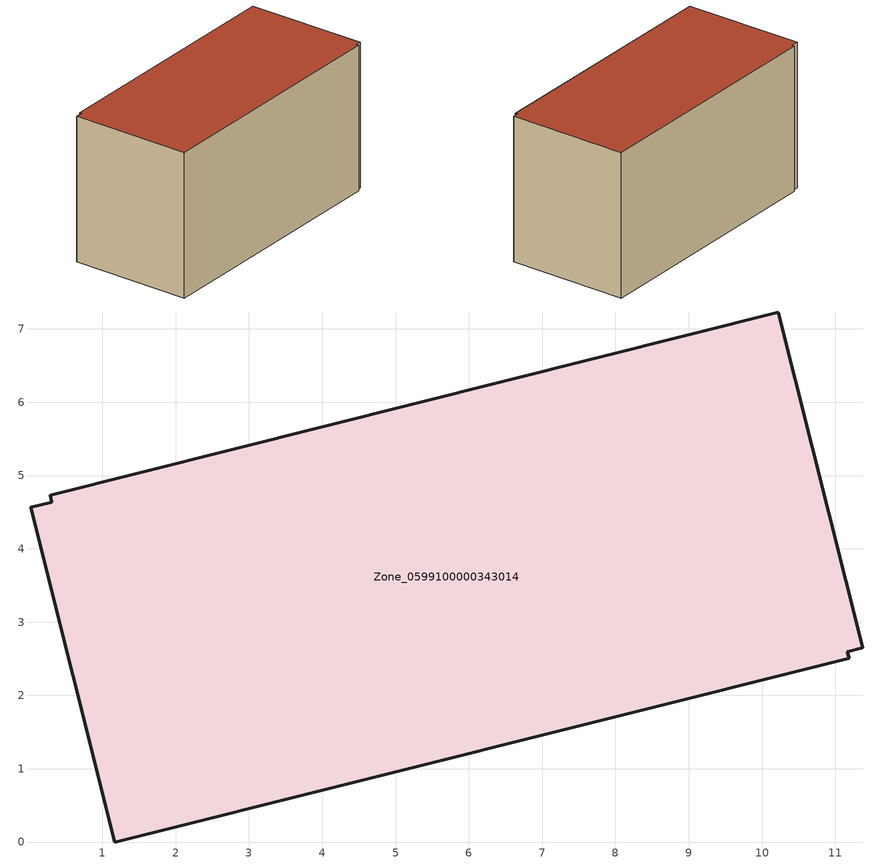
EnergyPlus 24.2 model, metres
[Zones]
Zone_0599100000343014
 floor ground (C_G): 0.31,4.64 0.29,4.73 10.22,7.23 11.37,2.65 11.17,2.6 11.19,2.51 1.17,0 0.02,4.57 z0
 wall outside (C_F): 11.17,2.6 11.37,2.65 10.22,7.23 0.29,4.73 0.31,4.64 0.02,4.57 1.17,0 11.19,2.51 11.17,2.6 z0:5.77
 roof outside (C_R): 0.31,4.64 0.02,4.57 1.17,0 11.19,2.51 11.17,2.6 11.37,2.65 10.22,7.23 0.29,4.73 z5.77
[BUILDING]
Pand.0599100000343014: North Axis=0; Terrain=City; Loads Convergence Tolerance Value=0.04; Temperature Convergence Tolerance Value=0.4; Solar Distribution=FullExterior; Maximum Number of Warmup Days=25; Minimum Number of Warmup Days=1
[Site:Location]
Rotterdam.The.Hague.AP_ZH_NLD Design_Conditions: Latitude=51.96; Longitude=4.45; Time Zone=1; Elevation=-4.5
[SITE:GROUNDTEMPERATURE:BUILDINGSURFACE]
18, 18, 18, 18, 18, 18, 18, 18, 18, 18, 18, 18
[MATERIAL] Thermal Absorptance=0.9; Solar Absorptance=0.7; Visible Absorptance=0.7
Name | Roughness | Thickness | Conductivity | Density | Specific Heat
G.TI.1992-2005 | MediumSmooth | 0.15 | 0.06 | 540 | 1210
F.TI.1992-2005 | Rough | 0.3 | 0.12 | 1920 | 840
R.TI.1992-2005 | MediumRough | 0.2 | 0.08 | 1500 | 1000
[CONSTRUCTION]
C_G: G.TI.1992-2005
C_F: F.TI.1992-2005
C_R: R.TI.1992-2005
[ZONE]
Zone_0599100000343014: Type=1; Multiplier=1; Ceiling Height=Autocalculate; Volume=Autocalculate; Floor Area=autocalculate; Part of Total Floor Area=Yes
[ZONEINFILTRATION:DESIGNFLOWRATE]
Infil_Zone_0599100000343014: Zone or ZoneList or Space or SpaceList=Zone_0599100000343014; Schedule=AlwaysOn; Design Flow Rate Calculation Method=Flow/Area; Flow Rate per Floor Area=0.0015; Constant Term Coefficient=1; Temperature Term Coefficient=0; Velocity Term Coefficient=0; Velocity Squared Term Coefficient=0
[HVACTEMPLATE:ZONE:IDEALLOADSAIRSYSTEM]
Zone_0599100000343014: Maximum Heating Supply Air Temperature=50; Minimum Cooling Supply Air Temperature=13; Maximum Heating Supply Air Humidity Ratio=0.0156; Minimum Cooling Supply Air Humidity Ratio=0.0077; Heating Limit=NoLimit; Cooling Limit=NoLimit; Dehumidification Control Type=ConstantSensibleHeatRatio; Cooling Sensible Heat Ratio=0.7; Dehumidification Setpoint=60; Humidification Control Type=None; Humidification Setpoint=30; Outdoor Air Method=None; Outdoor Air Flow Rate per Person=0.00944; Outdoor Air Flow Rate per Zone Floor Area=0; Outdoor Air Flow Rate per Zone=0; Demand Controlled Ventilation Type=None; Outdoor Air Economizer Type=NoEconomizer; Heat Recovery Type=None; Sensible Heat Recovery Effectiveness=0.7; Latent Heat Recovery Effectiveness=0.65
[ZONECONTROL:THERMOSTAT]
ThermostatControl_Zone_0599100000343014: Zone or ZoneList=Zone_0599100000343014; Control Type Schedule=DualSetpointControlType; Control 1=Thermostat_Zone_0599100000343014; Temperature Difference Between Cutout And Setpoint=0
[THERMOSTATSETPOINT:DUALSETPOINT]
Thermostat_Zone_0599100000343014: Heating Setpoint Temperature Schedule=HeatingSetpoint_Zone_0599100000343014; Cooling Setpoint Temperature Schedule=CoolingSetpoint_Zone_0599100000343014
[SCHEDULE:COMPACT]
HeatingSetpoint_Zone_0599100000343014: Through: 12/31, For: AllDays, Until: 24:00, 21
CoolingSetpoint_Zone_0599100000343014: Through: 12/31, For: AllDays, Until: 24:00, 24
DualSetpointControlType: Through: 12/31, For: AllDays, Until: 24:00, 4
AlwaysOn: Through: 12/31, For: AllDays, Until: 24:00, 1
